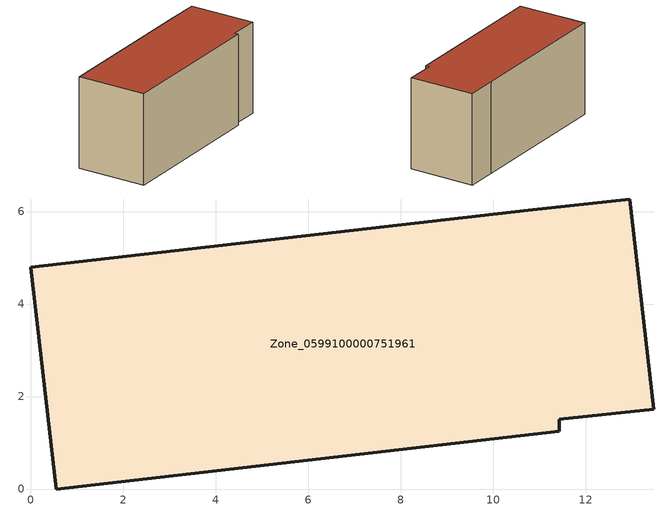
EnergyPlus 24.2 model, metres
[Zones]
Zone_0599100000751961
 floor ground (C_G): 13.48,1.73 11.43,1.51 11.43,1.25 0.55,0 0,4.79 10.76,6.03 12.96,6.27 z0
 wall outside (C_F): 13.48,1.73 12.96,6.27 10.76,6.03 0,4.79 0.55,0 11.43,1.25 11.43,1.51 13.48,1.73 z0:6.28
 roof outside (C_R): 11.43,1.51 13.48,1.73 12.96,6.27 10.76,6.03 0,4.79 0.55,0 11.43,1.25 z6.28
[BUILDING]
Pand.0599100000751961: North Axis=0; Terrain=City; Loads Convergence Tolerance Value=0.04; Temperature Convergence Tolerance Value=0.4; Solar Distribution=FullExterior; Maximum Number of Warmup Days=25; Minimum Number of Warmup Days=1
[Site:Location]
Rotterdam.The.Hague.AP_ZH_NLD Design_Conditions: Latitude=51.96; Longitude=4.45; Time Zone=1; Elevation=-4.5
[SITE:GROUNDTEMPERATURE:BUILDINGSURFACE]
18, 18, 18, 18, 18, 18, 18, 18, 18, 18, 18, 18
[MATERIAL] Thermal Absorptance=0.9; Solar Absorptance=0.7; Visible Absorptance=0.7
Name | Roughness | Thickness | Conductivity | Density | Specific Heat
G.TI.2006-2014 | MediumSmooth | 0.15 | 0.06 | 540 | 1210
F.TI.2006-2014 | Rough | 0.3 | 0.12 | 1920 | 840
R.TI.2006-2014 | MediumRough | 0.2 | 0.08 | 1500 | 1000
[CONSTRUCTION]
C_G: G.TI.2006-2014
C_F: F.TI.2006-2014
C_R: R.TI.2006-2014
[ZONE]
Zone_0599100000751961: Type=1; Multiplier=1; Ceiling Height=Autocalculate; Volume=Autocalculate; Floor Area=autocalculate; Part of Total Floor Area=Yes
[ZONEINFILTRATION:DESIGNFLOWRATE]
Infil_Zone_0599100000751961: Zone or ZoneList or Space or SpaceList=Zone_0599100000751961; Schedule=AlwaysOn; Design Flow Rate Calculation Method=Flow/Area; Flow Rate per Floor Area=0.0015; Constant Term Coefficient=1; Temperature Term Coefficient=0; Velocity Term Coefficient=0; Velocity Squared Term Coefficient=0
[HVACTEMPLATE:ZONE:IDEALLOADSAIRSYSTEM]
Zone_0599100000751961: Maximum Heating Supply Air Temperature=50; Minimum Cooling Supply Air Temperature=13; Maximum Heating Supply Air Humidity Ratio=0.0156; Minimum Cooling Supply Air Humidity Ratio=0.0077; Heating Limit=NoLimit; Cooling Limit=NoLimit; Dehumidification Control Type=ConstantSensibleHeatRatio; Cooling Sensible Heat Ratio=0.7; Dehumidification Setpoint=60; Humidification Control Type=None; Humidification Setpoint=30; Outdoor Air Method=None; Outdoor Air Flow Rate per Person=0.00944; Outdoor Air Flow Rate per Zone Floor Area=0; Outdoor Air Flow Rate per Zone=0; Demand Controlled Ventilation Type=None; Outdoor Air Economizer Type=NoEconomizer; Heat Recovery Type=None; Sensible Heat Recovery Effectiveness=0.7; Latent Heat Recovery Effectiveness=0.65
[ZONECONTROL:THERMOSTAT]
ThermostatControl_Zone_0599100000751961: Zone or ZoneList=Zone_0599100000751961; Control Type Schedule=DualSetpointControlType; Control 1=Thermostat_Zone_0599100000751961; Temperature Difference Between Cutout And Setpoint=0
[THERMOSTATSETPOINT:DUALSETPOINT]
Thermostat_Zone_0599100000751961: Heating Setpoint Temperature Schedule=HeatingSetpoint_Zone_0599100000751961; Cooling Setpoint Temperature Schedule=CoolingSetpoint_Zone_0599100000751961
[SCHEDULE:COMPACT]
HeatingSetpoint_Zone_0599100000751961: Through: 12/31, For: AllDays, Until: 24:00, 21
CoolingSetpoint_Zone_0599100000751961: Through: 12/31, For: AllDays, Until: 24:00, 24
DualSetpointControlType: Through: 12/31, For: AllDays, Until: 24:00, 4
AlwaysOn: Through: 12/31, For: AllDays, Until: 24:00, 1
